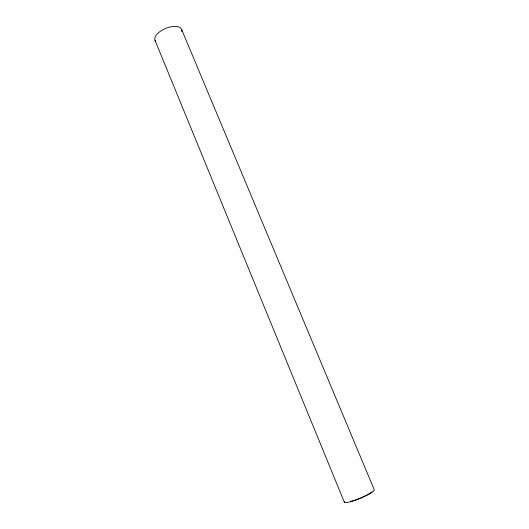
<?xml version="1.0" encoding="UTF-8"?>
<svg xmlns="http://www.w3.org/2000/svg" width="529" height="529" viewBox="0 0 529 529"><rect width="100%" height="100%" fill="white"/><g stroke="black" fill="none" stroke-linecap="round" stroke-linejoin="round"><path stroke-width="0.79" d="M181.751 29.776L374.175 489.55A16.227 2.619 -22.5 0 1 359.032 498.84A16.227 2.619 -22.5 0 1 344.478 501.386M154.944 40.164L344.333 502.18M371.973 491.791A14.832 2.394 -22.5 0 1 367.576 494.635M366.981 494.952A14.832 2.394 -22.5 0 1 364.395 496.248M363.714 496.566A14.832 2.394 -22.5 0 1 360.857 497.835M360.13 498.139A14.832 2.394 -22.5 0 1 353.703 500.507M352.883 500.758A14.832 2.394 -22.5 0 1 350.601 501.393M155.546 41.229A14.389 6.963 -22.5 0 1 166.853 27.944A14.389 6.963 -22.5 0 1 181.751 31.694"/></g></svg>
